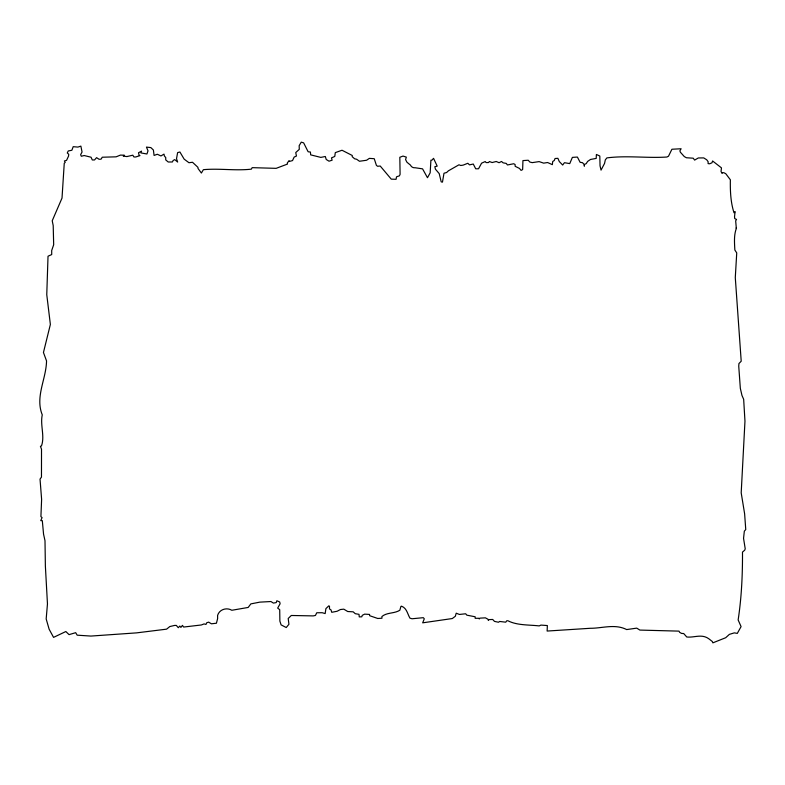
<?xml version="1.0" encoding="UTF-8"?>
<svg xmlns="http://www.w3.org/2000/svg" width="785" height="785" viewBox="0 0 785 785"><rect width="100%" height="100%" fill="white"/><g stroke="black" fill="none" stroke-linecap="round" stroke-linejoin="round"><path stroke-width="1.18" d="M736.34 228.455C733.779 235.304 734.495 242.84 734.848 250.013L736.732 252.907L735.29 277.615L741.207 361.218L738.94 363.553L738.744 366.232L740.333 388.33L741.982 395.493L743.66 399.271L744.965 421.182L741.197 492.833L744.622 513.802L745.75 529.551L744.337 531.16L743.552 538.353L745.22 548.793L744.72 550.177L742.492 552.09C742.61 574.826 741.55 597.532 738.145 619.944L741.079 626.607L737.311 633.387L734.318 632.867L729.373 634.378L725.693 637.724L712.858 642.846L712.329 641.522L708.786 638.745C701.594 633.593 694.264 637.852 686.757 636.998L683.706 633.554L681.557 633.416L679.555 632.278L679.035 631.13L639.883 630.08L636.723 628.137L626.675 629.57C614.93 623.584 602.242 628.363 590.202 628.294L547.135 631.052L547.351 625.557L540.943 625.095L539.197 625.91C529.051 624.713 517.08 625.517 507.915 620.758L506.767 620.768L505.756 622.181L499.613 621.455L498.514 622.25L494.471 621.386L492.695 619.463L488.986 619.61L488.349 620.415L487.956 619.237L485.395 617.844L479.9 618.138L479.252 618.963L478.879 618.276L475.17 618.315L475.161 616.774L466.839 615.165L465.672 613.772L459.421 614.449L456.213 613.193L455.339 616.274L452.297 618.541L422.673 622.829L424.292 618.786L423.311 617.677L412.046 618.766L409.947 618.148C407.425 613.88 406.905 608.257 401.577 606.187L400.939 606.354L399.859 610.22C394.374 613.772 387.015 612.202 381.902 616.529L381.952 618.227L377.752 618.482L369.627 615.695L369.568 614.439L364.632 614.135L362.258 615.342L361.807 616.784L359.255 616.902L359.01 614.341L355.252 613.684L353.191 611.829L347.735 611.525L343.801 609.16L340.396 609.533L337.128 611.25L331.751 612.3L331.034 609.935L329.494 608.924L329.474 606.197L328.787 605.863L325.912 608.611L325.157 613.576L322.193 612.722L316.748 612.761L315.442 615.46L313.186 615.901L291.304 615.479L288.203 618.482L288.929 624.271L286.24 627.539L281.108 624.88L279.872 621.092L279.715 609.69L277.684 608.081L280.108 603.763L279.715 601.987L276.85 600.751L276.232 602.595L273.396 603.086L270.943 601.536L259.825 602.134L250.857 603.891L248.178 607.443L231.85 610.269C226.639 607.129 219.309 609.425 217.592 615.44L217.631 618.531L216.424 623.221L211.42 623.8L208.633 622.132L206.671 622.799L205.984 624.428L204.061 623.918L201.372 624.968L183.612 627.048L182.454 625.38L180.903 627.382L179.834 626.047L178.293 627.706L176.331 625.419L174.584 625.429L169.795 626.558L166.587 629.158L136.541 632.877L90.903 636.066L77.156 635.173L75.674 632.681L69.051 634.633L65.832 631.533L53.557 637.381L49.121 629.187L46.178 618.953L47.463 603.901L45.373 566.073L45 540.708L43.558 534.173L42.311 520.651L40.761 520.651L42.066 517.629L40.918 516.589L41.615 499.388L40.035 479.105L41.468 477.113L41.517 449.206L40.418 446.282L41.487 445.929C45 436.038 40.025 425.176 42.253 414.863C34.982 396.641 46.197 379.283 46.541 360.914L43.45 352.494L50.368 324.46L46.766 294.669L48.022 256.214L51.722 254.556L51.692 250.513L53.674 244.773L53.203 225.57L52.222 220.771L62.015 198.085L64.252 163.28L65.214 162.397L64.399 160.964L66.548 160.375L68.54 156.107L68.756 154.311L67.284 152.987L68.226 150.975L71.877 150.259L73.201 146.677L77.911 147.089L80.875 146.118L82.052 152.025L80.629 154.674L81.306 156.244L84.181 155.538L91.04 157.206L92.306 159.973L94.543 159.954L96.575 157.648L99.018 159.247L100.362 159.237L101.255 159.012L102.207 157.226L116.121 156.833L120.429 155.096L124.344 155.214L123.274 156.117L126.895 156.568L132.802 155.194L133.95 156.99L135.736 156.98L139.985 155.607L139.092 155.165L138.503 152.771L141.536 151.132L140.868 152.908L146.923 153.988L148.022 150.848L146.442 147.089L150.857 147.6L153.389 150.004L154.086 155.43L157.324 154.262L160.954 155.95L163.996 154.115L164.389 156.019L165.733 157.54L165.743 159.924L168.235 162.004L172.435 161.975L173.093 160.542L174.731 159.61L177.665 162.053L176.517 158.707L177.626 152.594L179.912 152.005L184.151 159.129L188.95 162.721L192.511 162.269L197.928 167.333L198.026 168.471L201.392 173.034L203.384 169.678C219.201 168.216 235.441 170.944 251.386 169.148L252.142 167.656L276.163 168.343L287.447 164.085L287.281 163.054L289.086 160.601L289.645 161.367L292.53 160.582L294.139 157.098L296.445 156.019L295.749 152.565L299.281 149.356L299.163 145.706L301.244 142.154L303.638 142.85L308.132 151.77L310.409 152.035L310.674 154.861L320.81 157.393L325.333 156.5L326.217 159.473L329.023 161.19L332.104 160.209L331.505 157.893L334.773 156.431L335.293 152.624L342.024 150.249L352.308 155.508L352.2 156.686L354.624 158.796L356.645 159.257L359.461 161.259L366.585 160.248L369.342 158.374L374.239 158.698L376.398 165.341L377.575 166.273L380.225 166.027L391.273 179.157L396.082 179.294L396.513 176.811L399.418 175.83L400.095 174.349L399.83 157.275L403.029 156.078L406.326 157.118L405.59 159.6L406.954 162.23L410.506 165.154A4.406 4.406 0 0 0 415.069 167.745L422.556 168.844L427.472 177.714L430.17 172.808L430.906 160.209L431.848 160.228L433.555 158.335L437.196 166.145L434.841 166.695L435.43 169.187L439.217 173.603L441.209 181.894L442.465 182.12L443.996 173.22L446.606 172.523L448.372 170.845L458.98 164.791L460.775 165.488L463.16 165.125L467.811 163.28L469.528 164.86L473.276 164.036L475.7 168.795L478.536 168.775L481.578 163.182L485.189 161.563L486.121 162.583L488.505 162.564L489.408 161.533L492.146 162.534L496.238 161.494L499.083 162.721L501.507 161.455L503.097 162.838L506.256 163.408L507.444 164.968L513.743 163.751L515.127 164.526L515.137 166.292L519.484 168.432L521.073 170.384L522.643 169.589L522.938 160.591L528.226 160.248L529.875 162.063L532.24 162.632L539.128 161.602L543.671 163.143L547.596 162.524L552.346 164.654L552.709 161.504L554.279 160.513L555.044 158.511L557.89 158.325L559.312 161.573L562.688 165.056L564.435 162.691L569.743 163.604L572.383 157.383L577.397 157.059L580.135 162.318L582.499 162.681L584.295 164.614L584.315 166.185L584.491 164.418L586.248 163.614L587.592 161.445L590.506 159.463L596.188 158.413L596.394 154.468L599.809 156.019L600.044 165.812L601.045 170.119L604.558 163.408L605.323 159.875L606.884 157.903C626.842 155.302 646.928 158.335 666.936 157.02L668.496 156.225L671.911 149.248L681.125 148.748L679.879 150.857L680.409 152.241L684.284 156.558L686.384 157.746L693.224 158.197L694.637 160.101L698.297 157.962L703.723 157.903L706.716 159.787L708.129 161.69L708.09 163.614L709.669 163.79L712.005 162.78L712.594 160.974L721.474 167.872L721.032 171.503L722.102 173.426L722.445 172.72L723.848 172.7L725.791 173.73L730.364 179.785C730.178 190.745 730.56 202.059 734.014 212.794L735.084 211.607L734.534 216.68L734.711 218.554L736.546 219.457L735.663 220.84L736.34 228.455L736.33 227.591"/></g></svg>
